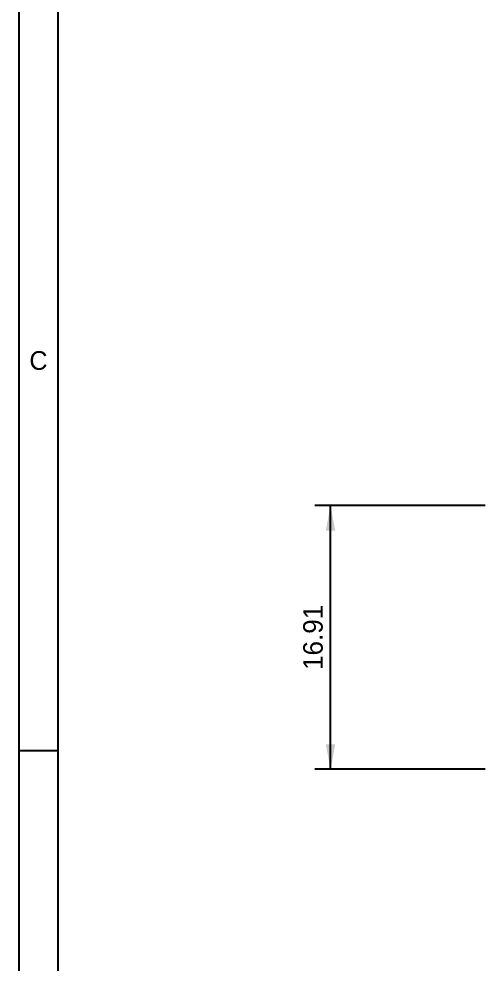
# Model space of a CAD drawing. Header units: millimetres. Extents: x 5 to 601, y 5 to 415.
# Drawn here: x 5 to 64.7, y 82.6 to 203.8 of the extents above; entities that cross this region are included whole.
import ezdxf
from ezdxf.enums import TextEntityAlignment as Align

# ---------------------------------------------------------------- set-up
doc = ezdxf.new("R2010")
doc.units = ezdxf.units.MM
for name, color, linetype in [('DIM', 3, 'CONTINUOUS'), ('FRAME', 7, 'CONTINUOUS'), ('TEXT', 3, 'CONTINUOUS'), ('TITLE', 7, 'CONTINUOUS')]:
    doc.layers.add(name, color=color, linetype=linetype)

msp = doc.modelspace()

# ---------------------------------------------------------------- linework, layer by layer
at = {"layer": 'DIM'}
for p, q in [((64.715, 141.405), (42.915, 141.405)), ((44.915, 107.595), (44.915, 141.405)), ((64.715, 107.595), (42.915, 107.595))]:
    msp.add_line(p, q, dxfattribs=at)
for points in [[(44.915, 141.405), (44.307, 138.205), (45.523, 138.205)], [(44.915, 107.595), (45.523, 110.795), (44.307, 110.795)]]:
    msp.add_solid(points, dxfattribs=at)
at = {"layer": 'FRAME'}
msp.add_line((10, 410), (10, 10), dxfattribs=at)
at = {"layer": 'TITLE'}
for p, q in [((5, 415), (5, 5)), ((5, 110), (10, 110))]:
    msp.add_line(p, q, dxfattribs=at)

# ---------------------------------------------------------------- texts
at = {"layer": 'TEXT'}
msp.add_text('16.91', height=2.5, rotation=90, dxfattribs=at).set_placement((43.915, 124.5), align=Align.CENTER)
at = {"layer": 'TITLE'}
msp.add_text('C', height=2.4, dxfattribs=at).set_placement((7.5, 160), align=Align.MIDDLE_CENTER)

doc.saveas('drawing.dxf')
